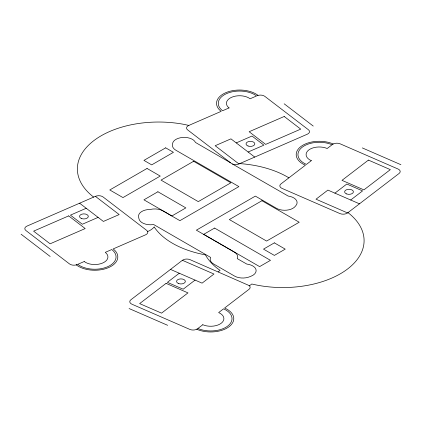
<?xml version="1.0" encoding="UTF-8"?>
<svg xmlns="http://www.w3.org/2000/svg" width="422" height="422" viewBox="0 0 422 422"><rect width="100%" height="100%" fill="white"/><g stroke="black" fill="none" stroke-linecap="round" stroke-linejoin="round"><path stroke-width="0.63" d="M218.153 271.884L220.073 270.386L217.114 268.223A81.235 46.9 0 0 1 205.583 255.152L204.944 254.782A81.246 46.905 0 0 1 154.99 228.123L154.188 226.867L154.035 227.089A19.76 11.41 0 0 1 147.99 231.393L147.711 231.731M182.404 260.3L130.867 299.789A5.491 3.17 0 0 0 131.949 304.225L189.816 329.403A5.491 3.17 0 0 0 197.507 328.78L196.847 329.287A23.057 13.309 0 0 0 229.135 326.665A23.057 13.309 0 0 0 224.599 308.023L249.043 289.292A5.491 3.17 0 0 0 249.154 285.567L190.09 259.678A5.491 3.17 0 0 0 182.404 260.3L213.97 274.031L202.075 283.146L170.509 269.41M179.281 273.229L167.386 282.339L183.169 289.207L195.064 280.092M334.915 193.144L346.805 184.029L362.588 190.897L350.698 200.007M347.57 212.936L399.106 173.447A5.491 3.17 0 0 0 398.03 169.011L340.158 143.833A5.491 3.17 0 0 0 332.467 144.456L333.132 143.949A23.057 13.309 0 0 0 300.844 146.571A23.057 13.309 0 0 0 305.38 165.213L280.931 183.945A5.491 3.17 0 0 0 282.012 188.381L339.884 213.558A5.491 3.17 0 0 0 347.57 212.936L316.004 199.2L327.899 190.09L359.465 203.821M95.388 196.341L26.997 226.092A5.491 3.17 0 0 0 25.916 230.533L69.525 263.945A5.491 3.17 0 0 0 77.215 264.568L76.335 264.947A23.057 13.309 0 0 0 108.628 267.569A23.057 13.309 0 0 0 113.165 248.927L145.606 234.811A5.491 3.17 0 0 0 146.687 230.375L103.079 196.963A5.491 3.17 0 0 0 95.388 196.341L119.178 214.566L103.395 221.429L79.605 203.204M236.23 142.905L252.013 136.037L263.908 145.152L248.125 152.015M86.215 208.268L70.432 215.136L82.327 224.246L98.11 217.383M232.496 164.01A5.491 3.17 0 0 0 238.947 163.947L307.343 134.191A5.491 3.17 0 0 0 308.419 129.749L264.81 96.343A5.491 3.17 0 0 0 257.125 95.715L258 95.335A23.057 13.309 0 0 0 225.712 92.713A23.057 13.309 0 0 0 221.175 111.355L188.729 125.471A5.491 3.17 0 0 0 187.653 129.913L231.261 163.319L288.173 196.051A11.637 6.72 0 0 1 296.044 205.387L295.279 206.353A11.637 6.72 0 0 1 276.473 208.299L255.357 196.109L196.357 230.175L234.242 252.045A11.637 6.72 0 0 1 237.428 258.106L237.211 258.602L246.754 264.056A11.637 6.72 0 0 1 255.917 269.326A11.637 6.72 0 0 1 250.99 276.231A32.784 18.927 0 0 1 248.289 277.238A11.637 6.72 0 0 1 234.553 276.072L213.59 263.966A11.637 6.72 0 0 1 210.404 257.905L210.62 257.415L153.677 224.536L152.896 224.652A11.637 6.72 0 0 1 139.002 218.897L138.595 216.998A11.637 6.72 0 0 1 149.852 209.454L150.29 209.444A11.637 6.72 0 0 1 162.971 210.9L179.899 220.669L238.899 186.608L175.858 150.211A11.637 6.72 0 0 1 172.461 145.163L172.566 143.812A11.637 6.72 0 0 1 183 137.43A11.637 6.72 0 0 1 195.47 142.451L230.565 162.792M239.67 163.63L242.761 163.841A81.246 46.905 0 0 1 287.503 177.003L288.87 177.862M188.856 125.418L183.734 124.326A81.246 46.905 0 0 0 92.898 141.365A81.246 46.905 0 0 0 92.898 196.51L93.684 197.079M362.319 147.916L400.9 164.701M129.074 308.529L167.655 325.315M347.965 212.635L348.572 213.078A81.235 46.9 0 0 1 346.652 269.679A81.235 46.9 0 0 1 251.797 284.001L249.418 285.821L249.154 285.567M284.164 103.796L313.235 126.067M254.73 157.079L230.945 138.854L215.162 145.722L238.947 163.947M21.1 234.215L50.171 256.492M311.325 160.655L306.435 164.401A21.3 12.296 0 0 1 302.242 147.183A21.3 12.296 0 0 1 332.072 144.762L327.182 148.507A13.177 7.607 0 0 0 308.735 150.005A13.177 7.607 0 0 0 311.325 160.655M166.062 283.352L139.635 303.603L161.557 313.14L187.985 292.889L166.062 283.352M368.422 160.096L341.989 180.347L363.912 189.884L390.339 169.633L368.422 160.096M202.792 324.729L197.902 328.474A21.3 12.296 0 0 0 227.732 326.053A21.3 12.296 0 0 0 223.539 308.835L218.649 312.581A13.177 7.607 0 0 1 221.244 323.231A13.177 7.607 0 0 1 202.792 324.729M165.677 147.837L143.939 160.386L151.704 164.87L173.437 152.321L165.677 147.837M147.046 168.452L109.778 189.969L122.976 197.586L160.239 176.074L147.046 168.452M193.624 161.283L161.019 180.11L198.282 201.621L230.887 182.795L193.624 161.283M157.912 191.762L143.939 199.828L171.886 215.964L185.859 207.898L157.912 191.762M214.587 228.065L203.715 234.342L259.614 266.614L270.481 260.337L214.587 228.065M261.941 200.724L229.336 219.551L266.598 241.067L299.209 222.241L261.941 200.724M274.363 242.856L263.497 249.133L274.363 255.41L285.235 249.133L274.363 242.856M229.067 107.921L222.579 110.749A21.3 12.296 0 0 1 226.767 93.526A21.3 12.296 0 0 1 256.597 95.947L250.109 98.769A13.177 7.607 0 0 0 231.657 97.271A13.177 7.607 0 0 0 229.067 107.921M284.212 116.472L249.144 131.733L265.66 144.387L300.733 129.127L284.212 116.472M68.675 215.895L33.602 231.156L50.123 243.81L85.197 228.555L68.675 215.895M84.226 261.519L77.738 264.341A21.3 12.296 0 0 0 107.568 266.762A21.3 12.296 0 0 0 111.761 249.539L105.273 252.361A13.177 7.607 0 0 1 102.678 263.012A13.177 7.607 0 0 1 84.226 261.519M178.553 283.542A4.394 2.537 0 0 0 185.342 281.564A4.394 2.537 0 0 0 178.981 279.153A4.394 2.537 0 0 0 178.553 283.542M81.567 218.554A4.394 2.537 0 0 0 88.309 216.518A4.394 2.537 0 0 0 81.884 214.165A4.394 2.537 0 0 0 81.567 218.554M346.61 193.935A4.394 2.537 0 0 0 353.399 191.963A4.394 2.537 0 0 0 347.037 189.552A4.394 2.537 0 0 0 346.61 193.935M248.067 146.017A4.394 2.537 0 0 0 254.809 143.981A4.394 2.537 0 0 0 248.384 141.628A4.394 2.537 0 0 0 248.067 146.017"/></g></svg>
